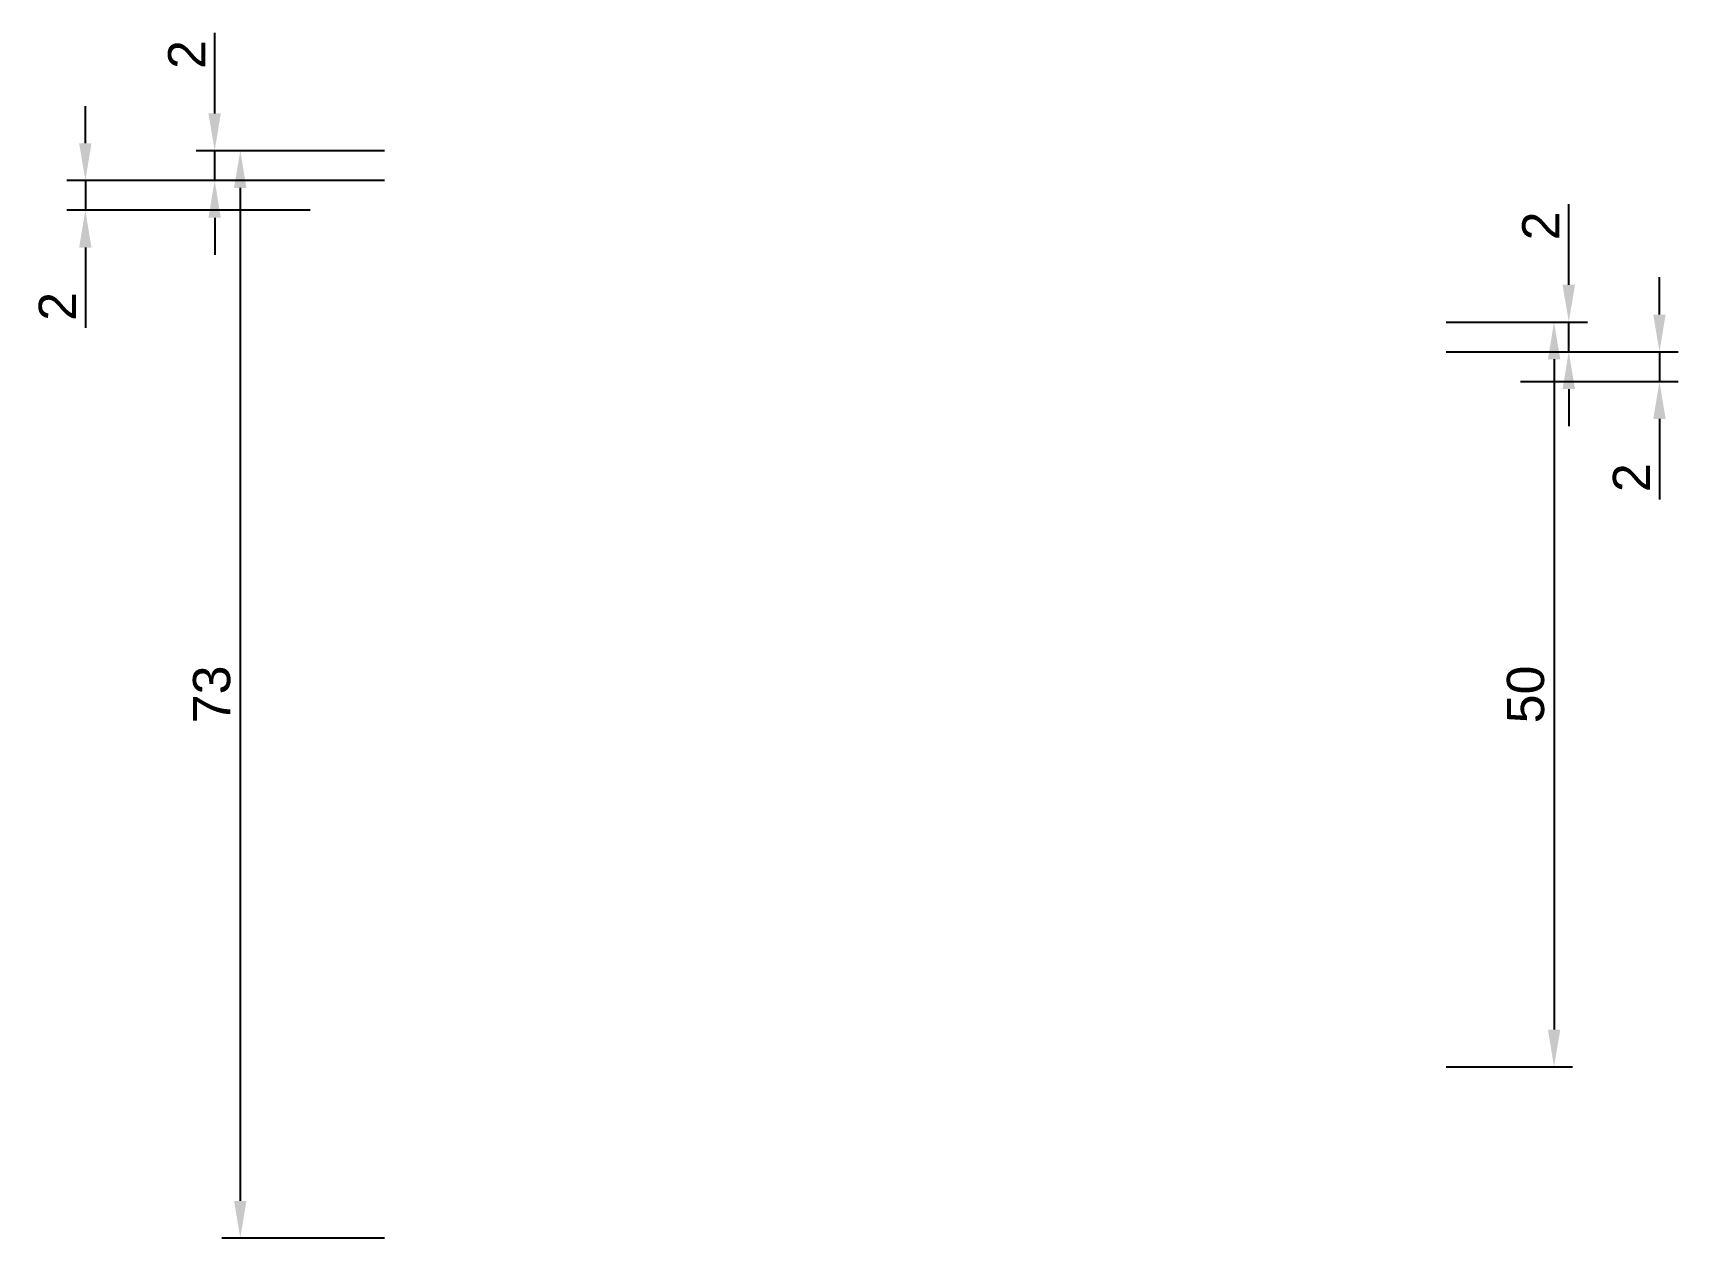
# Model space of a CAD drawing. Header units: millimetres. Extents: x 27 to 137, y 5 to 86.
import ezdxf

# ---------------------------------------------------------------- set-up
doc = ezdxf.new("R2010")
doc.units = ezdxf.units.MM
doc.styles.get("Standard").update_dxf_attribs({"font": 'arial.ttf'})
doc.dimstyles.new('ISO-25', dxfattribs={"dimtxt": 2.5, "dimasz": 2.5, "dimexe": 1.25, "dimexo": 0.625, "dimtad": 1, "dimtxsty": 'Standard', "dimcen": 2.5, "dimadec": 0, "dimazin": 0, "dimtfac": 1, "dimtmove": 0, "dimatfit": 3, "dimfxl": 1, "dimarcsym": 0})

# ---------------------------------------------------------------- blocks, each defined once
blk = doc.blocks.new('*D10')
at = {"color": 0, "lineweight": -2, "transparency": 16777216}
for p, q in [((121.85, 66.31), (130.35, 66.31)), ((129.1, 63.81), (129.1, 18.81)), ((121.85, 16.31), (130.35, 16.31))]:
    blk.add_line(p, q, dxfattribs=at)
at = {"color": 0, "transparency": 16777216}
for points in [[(128.69, 63.81), (129.52, 63.81), (129.1, 66.31)], [(128.69, 18.81), (129.52, 18.81), (129.1, 16.31)]]:
    blk.add_solid(points, dxfattribs=at)
at = {"layer": 'Defpoints', "color": 0, "transparency": 16777216}
for p in [(121.22, 66.31), (121.22, 16.31), (129.1, 16.31)]:
    blk.add_point(p, dxfattribs=at)
at = {"color": 0, "transparency": 16777216, "insert": (127.2, 41.31), "char_height": 2.5, "attachment_point": 5, "rotation": 90}
blk.add_mtext('50', dxfattribs=at)
blk = doc.blocks.new('*D11')
at = {"color": 0, "lineweight": -2, "transparency": 16777216}
for p, q in [((50.59, 77.81), (39.66, 77.81)), ((40.91, 75.31), (40.91, 7.31)), ((50.59, 4.81), (39.66, 4.81))]:
    blk.add_line(p, q, dxfattribs=at)
at = {"color": 0, "transparency": 16777216}
for points in [[(40.49, 75.31), (41.32, 75.31), (40.91, 77.81)], [(40.49, 7.31), (41.32, 7.31), (40.91, 4.81)]]:
    blk.add_solid(points, dxfattribs=at)
at = {"layer": 'Defpoints', "color": 0, "transparency": 16777216}
for p in [(51.21, 77.81), (40.91, 4.81), (51.21, 4.81)]:
    blk.add_point(p, dxfattribs=at)
at = {"color": 0, "transparency": 16777216, "insert": (39, 41.31), "char_height": 2.5, "attachment_point": 5, "rotation": 90}
blk.add_mtext('73', dxfattribs=at)
blk = doc.blocks.new('*D12')
at = {"color": 0, "lineweight": -2, "transparency": 16777216}
for p, q in [((39.19, 80.31), (39.19, 85.72)), ((50.59, 77.81), (37.94, 77.81)), ((39.19, 75.81), (39.19, 77.81)), ((50.59, 75.81), (37.94, 75.81)), ((39.19, 73.31), (39.19, 70.81))]:
    blk.add_line(p, q, dxfattribs=at)
at = {"color": 0, "transparency": 16777216}
for points in [[(38.77, 80.31), (39.6, 80.31), (39.19, 77.81)], [(38.77, 73.31), (39.6, 73.31), (39.19, 75.81)]]:
    blk.add_solid(points, dxfattribs=at)
at = {"layer": 'Defpoints', "color": 0, "transparency": 16777216}
for p in [(39.19, 77.81), (51.21, 77.81), (51.21, 75.81)]:
    blk.add_point(p, dxfattribs=at)
at = {"color": 0, "transparency": 16777216, "insert": (37.31, 84.27), "char_height": 2.5, "attachment_point": 5, "rotation": 90}
blk.add_mtext('2', dxfattribs=at)
blk = doc.blocks.new('*D13')
at = {"color": 0, "lineweight": -2, "transparency": 16777216}
for p, q in [((130.09, 68.81), (130.09, 74.22)), ((121.85, 66.31), (131.34, 66.31)), ((130.09, 64.31), (130.09, 66.31)), ((121.85, 64.31), (131.34, 64.31)), ((130.09, 61.81), (130.09, 59.31))]:
    blk.add_line(p, q, dxfattribs=at)
at = {"color": 0, "transparency": 16777216}
for points in [[(129.67, 68.81), (130.51, 68.81), (130.09, 66.31)], [(129.67, 61.81), (130.51, 61.81), (130.09, 64.31)]]:
    blk.add_solid(points, dxfattribs=at)
at = {"layer": 'Defpoints', "color": 0, "transparency": 16777216}
for p in [(121.22, 66.31), (130.09, 66.31), (121.22, 64.31)]:
    blk.add_point(p, dxfattribs=at)
at = {"color": 0, "transparency": 16777216, "insert": (128.21, 72.76), "char_height": 2.5, "attachment_point": 5, "rotation": 90}
blk.add_mtext('2', dxfattribs=at)
blk = doc.blocks.new('*D14')
at = {"color": 0, "lineweight": -2, "transparency": 16777216}
for p, q in [((30.51, 78.31), (30.51, 80.81)), ((45.59, 75.81), (29.26, 75.81)), ((30.51, 75.81), (30.51, 73.81)), ((45.59, 73.81), (29.26, 73.81)), ((30.51, 71.31), (30.51, 65.91))]:
    blk.add_line(p, q, dxfattribs=at)
at = {"color": 0, "transparency": 16777216}
for points in [[(30.09, 78.31), (30.92, 78.31), (30.51, 75.81)], [(30.09, 71.31), (30.92, 71.31), (30.51, 73.81)]]:
    blk.add_solid(points, dxfattribs=at)
at = {"layer": 'Defpoints', "color": 0, "transparency": 16777216}
for p in [(46.21, 75.81), (30.51, 73.81), (46.21, 73.81)]:
    blk.add_point(p, dxfattribs=at)
at = {"color": 0, "transparency": 16777216, "insert": (28.63, 67.36), "char_height": 2.5, "attachment_point": 5, "rotation": 90}
blk.add_mtext('2', dxfattribs=at)
blk = doc.blocks.new('*D15')
at = {"color": 0, "lineweight": -2, "transparency": 16777216}
for p, q in [((136.18, 66.81), (136.18, 69.31)), ((126.85, 64.31), (137.43, 64.31)), ((136.18, 64.31), (136.18, 62.31)), ((126.85, 62.31), (137.43, 62.31)), ((136.18, 59.81), (136.18, 54.4))]:
    blk.add_line(p, q, dxfattribs=at)
at = {"color": 0, "transparency": 16777216}
for points in [[(135.76, 66.81), (136.59, 66.81), (136.18, 64.31)], [(135.76, 59.81), (136.59, 59.81), (136.18, 62.31)]]:
    blk.add_solid(points, dxfattribs=at)
at = {"layer": 'Defpoints', "color": 0, "transparency": 16777216}
for p in [(126.22, 64.31), (126.22, 62.31), (136.18, 62.31)]:
    blk.add_point(p, dxfattribs=at)
at = {"color": 0, "transparency": 16777216, "insert": (134.3, 55.86), "char_height": 2.5, "attachment_point": 5, "rotation": 90}
blk.add_mtext('2', dxfattribs=at)

msp = doc.modelspace()

# ---------------------------------------------------------------- dimensions: what is measured, and where the dimension line sits
for base, p1, p2, picture, middle in [((39.185, 77.812), (51.213, 75.811), (51.213, 77.812), '*D12', (37.305, 84.265)), ((30.508, 73.811), (46.213, 75.811), (46.213, 73.811), '*D14', (28.628, 67.358)), ((40.906, 4.812), (51.213, 77.812), (51.213, 4.812), '*D11', (39.004, 41.312)), ((130.089, 66.31), (121.22, 64.31), (121.22, 66.31), '*D13', (128.209, 72.763)), ((136.178, 62.31), (126.22, 64.31), (126.22, 62.31), '*D15', (134.298, 55.857)), ((129.103, 16.31), (121.22, 66.31), (121.22, 16.31), '*D10', (127.201, 41.31))]:
    dim = msp.add_linear_dim(base=base, p1=p1, p2=p2, angle=90, dimstyle='ISO-25')
    dim.commit()
    dim.dimension.update_dxf_attribs({"geometry": picture, "text_midpoint": middle})

doc.saveas('drawing.dxf')
